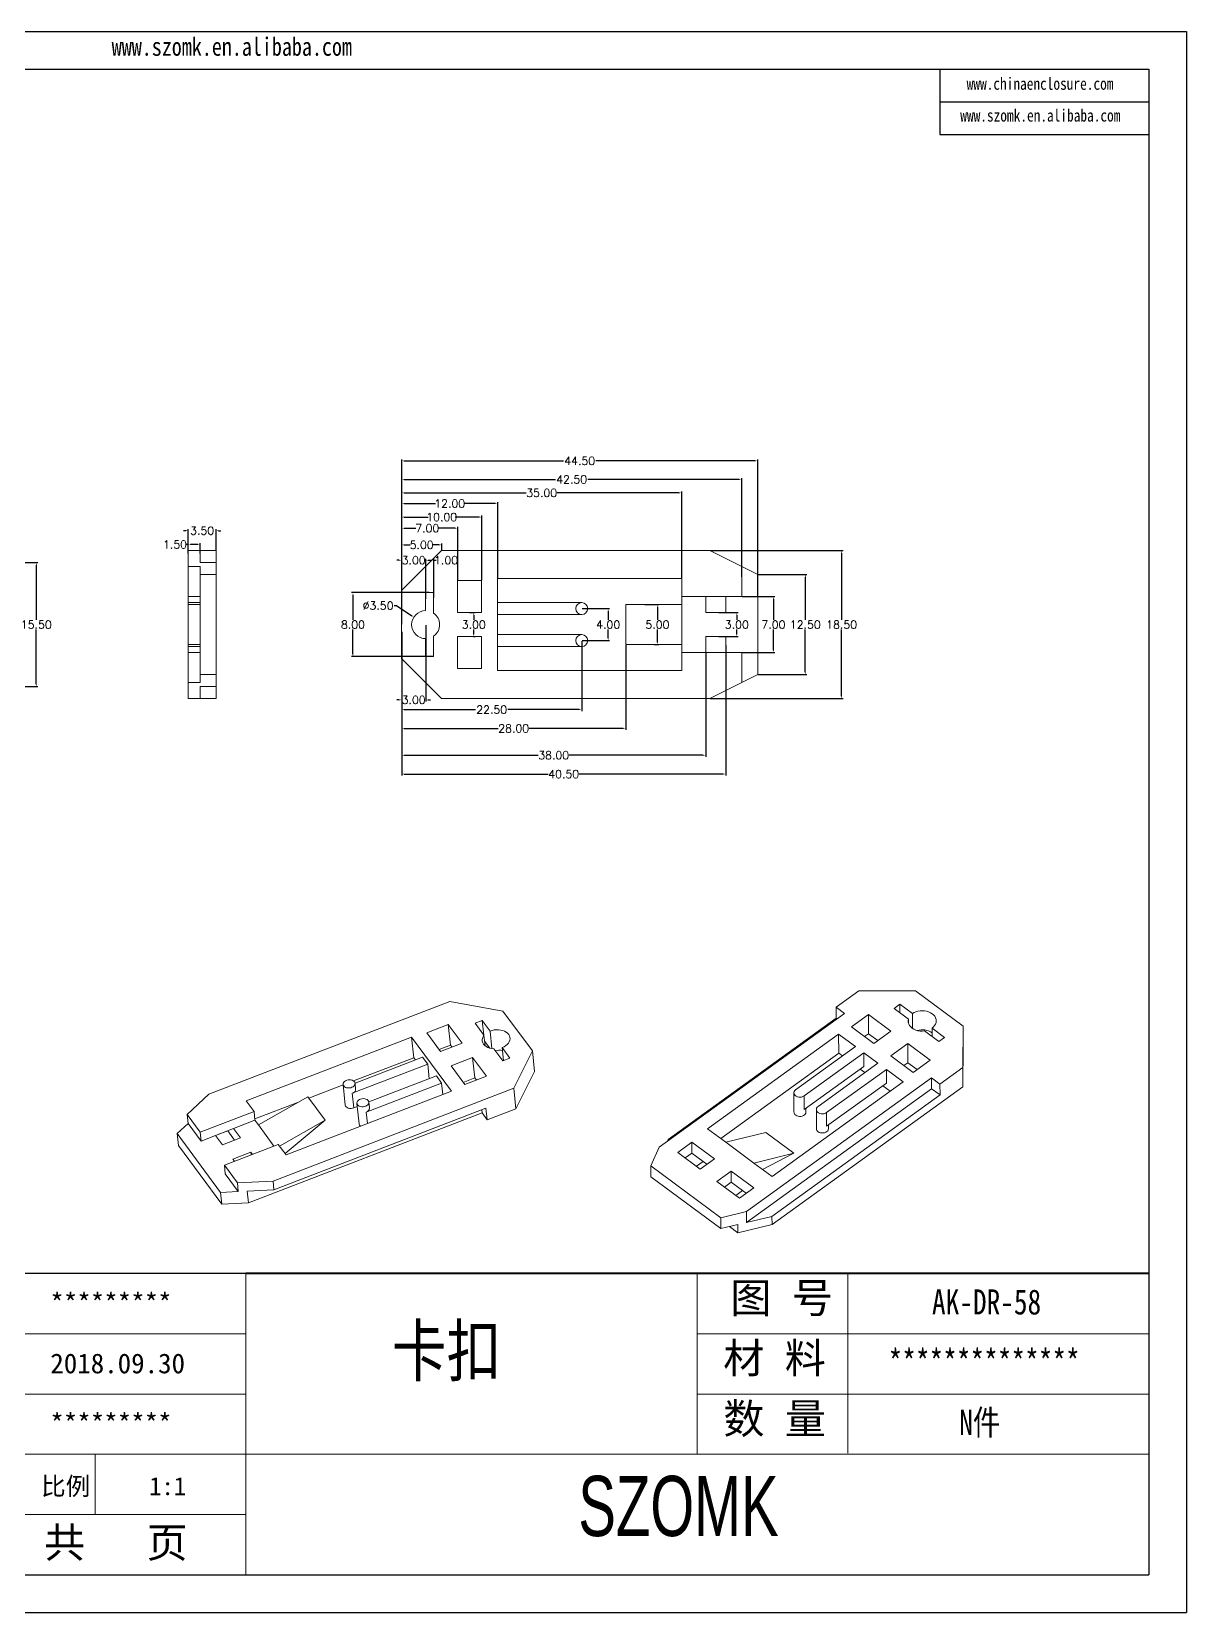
# Model space of a CAD drawing. Header units: inches. Extents: x 1153 to 3231, y 573 to 1137.
# Drawn here: x 3086.6 to 3231, y 573 to 770.5 of the extents above; entities that cross this region are included whole.
import ezdxf

# ---------------------------------------------------------------- set-up
doc = ezdxf.new("R2010")
doc.units = ezdxf.units.IN
doc.layers.add('文字', color=81, linetype='Continuous')
doc.layers.add('粗实线', color=7, linetype='Continuous', lineweight=30)
doc.layers.add('细实线', color=3, linetype='Continuous', lineweight=9)
doc.styles.get("Standard").update_dxf_attribs({"font": 'txt', "bigfont": 'gbcbig.shx'})
doc.styles.add('宋体', font='', dxfattribs={"width": 0.8, "height": 3.5})
doc.styles.add('长仿宋', font='', dxfattribs={"width": 0.7, "height": 4})
doc.styles.get('宋体').set_extended_font_data('SimSun')
doc.styles.get('长仿宋').set_extended_font_data('SimSun')
doc.dimstyles.new('1.5', dxfattribs={"dimtxt": 1, "dimasz": 0.3, "dimexe": 0.18, "dimexo": 0.0625, "dimgap": 0.09, "dimtad": 0, "dimtih": 1, "dimtoh": 1, "dimzin": 0, "dimdsep": 46, "dimtxsty": 'Standard', "dimcen": 0, "dimadec": 0, "dimazin": 2, "dimtfac": 1, "dimtofl": 0, "dimtmove": 0, "dimatfit": 3, "dimfxl": 1, "dimtolj": 1, "dimtzin": 0, "dimarcsym": 0})

# ---------------------------------------------------------------- blocks, each defined once
blk = doc.blocks.new('*D20')
at = {"color": 0, "lineweight": -2, "transparency": 16777216}
for p, q in [((3132.89, 700.69), (3132.89, 706.52)), ((3133.19, 706.34), (3133.96, 706.34)), ((3137.59, 706.34), (3136.81, 706.34)), ((3137.89, 705.69), (3137.89, 706.52))]:
    blk.add_line(p, q, dxfattribs=at)
at = {"color": 0, "transparency": 16777216}
for points in [[(3133.19, 706.39), (3133.19, 706.29), (3132.89, 706.34)], [(3137.59, 706.39), (3137.59, 706.29), (3137.89, 706.34)]]:
    blk.add_solid(points, dxfattribs=at)
at = {"layer": 'Defpoints', "color": 0, "transparency": 16777216}
for p in [(3137.89, 706.34), (3137.89, 705.63), (3132.89, 700.63)]:
    blk.add_point(p, dxfattribs=at)
at = {"color": 0, "transparency": 16777216, "insert": (3135.39, 706.34), "char_height": 1, "attachment_point": 5}
blk.add_mtext('\\A1;5.00', dxfattribs=at)
blk = doc.blocks.new('*D23')
at = {"color": 0, "lineweight": -2, "transparency": 16777216}
for p, q in [((3132.59, 704.43), (3132.29, 704.43)), ((3132.89, 700.69), (3132.89, 704.61)), ((3135.89, 700.44), (3135.89, 704.61)), ((3136.19, 704.43), (3136.49, 704.43))]:
    blk.add_line(p, q, dxfattribs=at)
at = {"color": 0, "transparency": 16777216}
for points in [[(3132.59, 704.48), (3132.59, 704.38), (3132.89, 704.43)], [(3136.19, 704.48), (3136.19, 704.38), (3135.89, 704.43)]]:
    blk.add_solid(points, dxfattribs=at)
at = {"layer": 'Defpoints', "color": 0, "transparency": 16777216}
for p in [(3135.89, 704.43), (3132.89, 700.63), (3135.89, 700.38)]:
    blk.add_point(p, dxfattribs=at)
at = {"color": 0, "transparency": 16777216, "insert": (3134.39, 704.43), "char_height": 1, "attachment_point": 5}
blk.add_mtext('\\A1;3.00', dxfattribs=at)
blk = doc.blocks.new('*D24')
at = {"color": 0, "lineweight": -2, "transparency": 16777216}
for p, q in [((3135.89, 699.62), (3135.89, 704.61)), ((3136.19, 704.43), (3136.59, 704.43)), ((3136.89, 699.78), (3136.89, 704.61)), ((3136.89, 704.43), (3137.19, 704.43))]:
    blk.add_line(p, q, dxfattribs=at)
at = {"color": 0, "transparency": 16777216}
for points in [[(3136.19, 704.48), (3136.19, 704.38), (3135.89, 704.43)], [(3136.59, 704.48), (3136.59, 704.38), (3136.89, 704.43)]]:
    blk.add_solid(points, dxfattribs=at)
at = {"layer": 'Defpoints', "color": 0, "transparency": 16777216}
for p in [(3136.89, 704.43), (3135.89, 699.56), (3136.89, 699.72)]:
    blk.add_point(p, dxfattribs=at)
at = {"color": 0, "transparency": 16777216, "insert": (3138.44, 704.43), "char_height": 1, "attachment_point": 5}
blk.add_mtext('\\A1;1.00', dxfattribs=at)
blk = doc.blocks.new('*D25')
at = {"color": 0, "lineweight": -2, "transparency": 16777216}
for p, q in [((3132.89, 699.47), (3132.89, 708.61)), ((3133.19, 708.43), (3134.67, 708.43)), ((3139.59, 708.43), (3137.51, 708.43)), ((3139.89, 701.94), (3139.89, 708.61))]:
    blk.add_line(p, q, dxfattribs=at)
at = {"color": 0, "transparency": 16777216}
for points in [[(3133.19, 708.48), (3133.19, 708.38), (3132.89, 708.43)], [(3139.59, 708.48), (3139.59, 708.38), (3139.89, 708.43)]]:
    blk.add_solid(points, dxfattribs=at)
at = {"layer": 'Defpoints', "color": 0, "transparency": 16777216}
for p in [(3139.89, 708.43), (3139.89, 701.88), (3132.89, 699.41)]:
    blk.add_point(p, dxfattribs=at)
at = {"color": 0, "transparency": 16777216, "insert": (3136.09, 708.43), "char_height": 1, "attachment_point": 5}
blk.add_mtext('\\A1;7.00', dxfattribs=at)
blk = doc.blocks.new('*D26')
at = {"color": 0, "lineweight": -2, "transparency": 16777216}
for p, q in [((3132.89, 700.23), (3132.89, 710)), ((3133.19, 709.82), (3136.21, 709.82)), ((3142.59, 709.82), (3139.56, 709.82)), ((3142.89, 701.94), (3142.89, 710))]:
    blk.add_line(p, q, dxfattribs=at)
at = {"color": 0, "transparency": 16777216}
for points in [[(3133.19, 709.87), (3133.19, 709.77), (3132.89, 709.82)], [(3142.59, 709.87), (3142.59, 709.77), (3142.89, 709.82)]]:
    blk.add_solid(points, dxfattribs=at)
at = {"layer": 'Defpoints', "color": 0, "transparency": 16777216}
for p in [(3132.89, 709.82), (3142.89, 701.88), (3132.89, 700.16)]:
    blk.add_point(p, dxfattribs=at)
at = {"color": 0, "transparency": 16777216, "insert": (3137.89, 709.82), "char_height": 1, "attachment_point": 5}
blk.add_mtext('\\A1;10.00', dxfattribs=at)
blk = doc.blocks.new('*D27')
at = {"color": 0, "lineweight": -2, "transparency": 16777216}
for p, q in [((3132.89, 699.47), (3132.89, 711.69)), ((3133.19, 711.51), (3137.13, 711.51)), ((3144.59, 711.51), (3140.64, 711.51)), ((3144.89, 702.19), (3144.89, 711.69))]:
    blk.add_line(p, q, dxfattribs=at)
at = {"color": 0, "transparency": 16777216}
for points in [[(3133.19, 711.56), (3133.19, 711.46), (3132.89, 711.51)], [(3144.59, 711.56), (3144.59, 711.46), (3144.89, 711.51)]]:
    blk.add_solid(points, dxfattribs=at)
at = {"layer": 'Defpoints', "color": 0, "transparency": 16777216}
for p in [(3132.89, 711.51), (3144.89, 702.13), (3132.89, 699.41)]:
    blk.add_point(p, dxfattribs=at)
at = {"color": 0, "transparency": 16777216, "insert": (3138.89, 711.51), "char_height": 1, "attachment_point": 5}
blk.add_mtext('\\A1;12.00', dxfattribs=at)
blk = doc.blocks.new('*D28')
at = {"color": 0, "lineweight": -2, "transparency": 16777216}
for p, q in [((3132.89, 697.77), (3132.89, 713.02)), ((3133.19, 712.84), (3148.46, 712.84)), ((3167.59, 712.84), (3152.31, 712.84)), ((3167.89, 702.19), (3167.89, 713.02))]:
    blk.add_line(p, q, dxfattribs=at)
at = {"color": 0, "transparency": 16777216}
for points in [[(3133.19, 712.89), (3133.19, 712.79), (3132.89, 712.84)], [(3167.59, 712.89), (3167.59, 712.79), (3167.89, 712.84)]]:
    blk.add_solid(points, dxfattribs=at)
at = {"layer": 'Defpoints', "color": 0, "transparency": 16777216}
for p in [(3132.89, 712.84), (3167.89, 702.13), (3132.89, 697.71)]:
    blk.add_point(p, dxfattribs=at)
at = {"color": 0, "transparency": 16777216, "insert": (3150.39, 712.84), "char_height": 1, "attachment_point": 5}
blk.add_mtext('\\A1;35.00', dxfattribs=at)
blk = doc.blocks.new('*D29')
at = {"color": 0, "lineweight": -2, "transparency": 16777216}
for p, q in [((3132.89, 697.17), (3132.89, 714.7)), ((3133.19, 714.52), (3152.13, 714.52)), ((3175.09, 714.52), (3156.14, 714.52)), ((3175.39, 702.36), (3175.39, 714.7))]:
    blk.add_line(p, q, dxfattribs=at)
at = {"color": 0, "transparency": 16777216}
for points in [[(3133.19, 714.57), (3133.19, 714.47), (3132.89, 714.52)], [(3175.09, 714.57), (3175.09, 714.47), (3175.39, 714.52)]]:
    blk.add_solid(points, dxfattribs=at)
at = {"layer": 'Defpoints', "color": 0, "transparency": 16777216}
for p in [(3132.89, 714.52), (3175.39, 702.29), (3132.89, 697.11)]:
    blk.add_point(p, dxfattribs=at)
at = {"color": 0, "transparency": 16777216, "insert": (3154.14, 714.52), "char_height": 1, "attachment_point": 5}
blk.add_mtext('\\A1;42.50', dxfattribs=at)
blk = doc.blocks.new('*D30')
at = {"color": 0, "lineweight": -2, "transparency": 16777216}
for p, q in [((3132.89, 696.44), (3132.89, 717.02)), ((3177.39, 699.9), (3177.39, 717.02)), ((3133.19, 716.84), (3153.13, 716.84)), ((3177.09, 716.84), (3157.14, 716.84))]:
    blk.add_line(p, q, dxfattribs=at)
at = {"color": 0, "transparency": 16777216}
for points in [[(3133.19, 716.89), (3133.19, 716.79), (3132.89, 716.84)], [(3177.09, 716.89), (3177.09, 716.79), (3177.39, 716.84)]]:
    blk.add_solid(points, dxfattribs=at)
at = {"layer": 'Defpoints', "color": 0, "transparency": 16777216}
for p in [(3132.89, 716.84), (3177.39, 699.84), (3132.89, 696.38)]:
    blk.add_point(p, dxfattribs=at)
at = {"color": 0, "transparency": 16777216, "insert": (3155.14, 716.84), "char_height": 1, "attachment_point": 5}
blk.add_mtext('\\A1;44.50', dxfattribs=at)
blk = doc.blocks.new('*D31')
at = {"color": 0, "lineweight": -2, "transparency": 16777216}
for p, q in [((3135.89, 696.32), (3135.89, 686.79)), ((3132.89, 692.07), (3132.89, 686.79)), ((3132.59, 686.97), (3132.29, 686.97)), ((3136.19, 686.97), (3136.49, 686.97))]:
    blk.add_line(p, q, dxfattribs=at)
at = {"color": 0, "transparency": 16777216}
for points in [[(3132.59, 687.02), (3132.59, 686.92), (3132.89, 686.97)], [(3136.19, 687.02), (3136.19, 686.92), (3135.89, 686.97)]]:
    blk.add_solid(points, dxfattribs=at)
at = {"layer": 'Defpoints', "color": 0, "transparency": 16777216}
for p in [(3135.89, 696.38), (3132.89, 692.13), (3135.89, 686.97)]:
    blk.add_point(p, dxfattribs=at)
at = {"color": 0, "transparency": 16777216, "insert": (3134.39, 686.97), "char_height": 1, "attachment_point": 5}
blk.add_mtext('\\A1;3.00', dxfattribs=at)
blk = doc.blocks.new('*D32')
at = {"color": 0, "lineweight": -2, "transparency": 16777216}
for p, q in [((3132.89, 695.48), (3132.89, 685.58)), ((3155.39, 694.32), (3155.39, 685.58)), ((3133.19, 685.76), (3142.13, 685.76)), ((3155.09, 685.76), (3146.14, 685.76))]:
    blk.add_line(p, q, dxfattribs=at)
at = {"color": 0, "transparency": 16777216}
for points in [[(3133.19, 685.81), (3133.19, 685.71), (3132.89, 685.76)], [(3155.09, 685.81), (3155.09, 685.71), (3155.39, 685.76)]]:
    blk.add_solid(points, dxfattribs=at)
at = {"layer": 'Defpoints', "color": 0, "transparency": 16777216}
for p in [(3132.89, 695.54), (3155.39, 694.38), (3155.39, 685.76)]:
    blk.add_point(p, dxfattribs=at)
at = {"color": 0, "transparency": 16777216, "insert": (3144.14, 685.76), "char_height": 1, "attachment_point": 5}
blk.add_mtext('\\A1;22.50', dxfattribs=at)
blk = doc.blocks.new('*D33')
at = {"color": 0, "lineweight": -2, "transparency": 16777216}
for p, q in [((3132.89, 695.48), (3132.89, 683.23)), ((3160.89, 693.82), (3160.89, 683.23)), ((3133.19, 683.41), (3144.96, 683.41)), ((3160.59, 683.41), (3148.81, 683.41))]:
    blk.add_line(p, q, dxfattribs=at)
at = {"color": 0, "transparency": 16777216}
for points in [[(3133.19, 683.46), (3133.19, 683.36), (3132.89, 683.41)], [(3160.59, 683.46), (3160.59, 683.36), (3160.89, 683.41)]]:
    blk.add_solid(points, dxfattribs=at)
at = {"layer": 'Defpoints', "color": 0, "transparency": 16777216}
for p in [(3132.89, 695.54), (3160.89, 693.88), (3132.89, 683.41)]:
    blk.add_point(p, dxfattribs=at)
at = {"color": 0, "transparency": 16777216, "insert": (3146.89, 683.41), "char_height": 1, "attachment_point": 5}
blk.add_mtext('\\A1;28.00', dxfattribs=at)
blk = doc.blocks.new('*D34')
at = {"color": 0, "lineweight": -2, "transparency": 16777216}
for p, q in [((3132.89, 694.02), (3132.89, 679.88)), ((3170.89, 692.82), (3170.89, 679.88)), ((3133.19, 680.06), (3149.96, 680.06)), ((3170.59, 680.06), (3153.81, 680.06))]:
    blk.add_line(p, q, dxfattribs=at)
at = {"color": 0, "transparency": 16777216}
for points in [[(3133.19, 680.11), (3133.19, 680.01), (3132.89, 680.06)], [(3170.59, 680.11), (3170.59, 680.01), (3170.89, 680.06)]]:
    blk.add_solid(points, dxfattribs=at)
at = {"layer": 'Defpoints', "color": 0, "transparency": 16777216}
for p in [(3132.89, 694.08), (3170.89, 692.88), (3132.89, 680.06)]:
    blk.add_point(p, dxfattribs=at)
at = {"color": 0, "transparency": 16777216, "insert": (3151.89, 680.06), "char_height": 1, "attachment_point": 5}
blk.add_mtext('\\A1;38.00', dxfattribs=at)
blk = doc.blocks.new('*D35')
at = {"color": 0, "lineweight": -2, "transparency": 16777216}
for p, q in [((3132.89, 694.67), (3132.89, 677.53)), ((3173.39, 693.82), (3173.39, 677.53)), ((3133.19, 677.71), (3151.21, 677.71)), ((3173.09, 677.71), (3155.06, 677.71))]:
    blk.add_line(p, q, dxfattribs=at)
at = {"color": 0, "transparency": 16777216}
for points in [[(3133.19, 677.76), (3133.19, 677.66), (3132.89, 677.71)], [(3173.09, 677.76), (3173.09, 677.66), (3173.39, 677.71)]]:
    blk.add_solid(points, dxfattribs=at)
at = {"layer": 'Defpoints', "color": 0, "transparency": 16777216}
for p in [(3132.89, 694.74), (3173.39, 693.88), (3132.89, 677.71)]:
    blk.add_point(p, dxfattribs=at)
at = {"color": 0, "transparency": 16777216, "insert": (3153.14, 677.71), "char_height": 1, "attachment_point": 5}
blk.add_mtext('\\A1;40.50', dxfattribs=at)
blk = doc.blocks.new('*D36')
at = {"color": 0, "lineweight": -2, "transparency": 16777216}
for p, q in [((3175.45, 699.88), (3179.54, 699.88)), ((3179.36, 699.58), (3179.36, 696.97)), ((3179.36, 693.18), (3179.36, 695.79)), ((3175.45, 692.88), (3179.54, 692.88))]:
    blk.add_line(p, q, dxfattribs=at)
at = {"color": 0, "transparency": 16777216}
for points in [[(3179.31, 699.58), (3179.41, 699.58), (3179.36, 699.88)], [(3179.31, 693.18), (3179.41, 693.18), (3179.36, 692.88)]]:
    blk.add_solid(points, dxfattribs=at)
at = {"layer": 'Defpoints', "color": 0, "transparency": 16777216}
for p in [(3175.39, 699.88), (3179.36, 699.88), (3175.39, 692.88)]:
    blk.add_point(p, dxfattribs=at)
at = {"color": 0, "transparency": 16777216, "insert": (3179.36, 696.38), "char_height": 1, "attachment_point": 5}
blk.add_mtext('\\A1;7.00', dxfattribs=at)
blk = doc.blocks.new('*D37')
at = {"color": 0, "lineweight": -2, "transparency": 16777216}
for p, q in [((3177.45, 702.63), (3183.52, 702.63)), ((3183.34, 702.33), (3183.34, 696.97)), ((3183.34, 690.43), (3183.34, 695.79)), ((3177.45, 690.13), (3183.52, 690.13))]:
    blk.add_line(p, q, dxfattribs=at)
at = {"color": 0, "transparency": 16777216}
for points in [[(3183.29, 702.33), (3183.39, 702.33), (3183.34, 702.63)], [(3183.29, 690.43), (3183.39, 690.43), (3183.34, 690.13)]]:
    blk.add_solid(points, dxfattribs=at)
at = {"layer": 'Defpoints', "color": 0, "transparency": 16777216}
for p in [(3177.39, 702.63), (3183.34, 702.63), (3177.39, 690.13)]:
    blk.add_point(p, dxfattribs=at)
at = {"color": 0, "transparency": 16777216, "insert": (3183.34, 696.38), "char_height": 1, "attachment_point": 5}
blk.add_mtext('\\A1;12.50', dxfattribs=at)
blk = doc.blocks.new('*D38')
at = {"color": 0, "lineweight": -2, "transparency": 16777216}
for p, q in [((3171.45, 705.63), (3188.06, 705.63)), ((3187.88, 705.33), (3187.88, 696.97)), ((3187.88, 687.43), (3187.88, 695.79)), ((3171.45, 687.13), (3188.06, 687.13))]:
    blk.add_line(p, q, dxfattribs=at)
at = {"color": 0, "transparency": 16777216}
for points in [[(3187.83, 705.33), (3187.93, 705.33), (3187.88, 705.63)], [(3187.83, 687.43), (3187.93, 687.43), (3187.88, 687.13)]]:
    blk.add_solid(points, dxfattribs=at)
at = {"layer": 'Defpoints', "color": 0, "transparency": 16777216}
for p in [(3171.39, 705.63), (3187.88, 705.63), (3171.39, 687.13)]:
    blk.add_point(p, dxfattribs=at)
at = {"color": 0, "transparency": 16777216, "insert": (3187.88, 696.38), "char_height": 1, "attachment_point": 5}
blk.add_mtext('\\A1;18.50', dxfattribs=at)
blk = doc.blocks.new('*D39')
at = {"color": 0, "lineweight": -2, "transparency": 16777216}
for p, q in [((3172.54, 697.88), (3174.96, 697.88)), ((3174.78, 697.58), (3174.78, 696.97)), ((3174.78, 695.18), (3174.78, 695.79)), ((3172.54, 694.88), (3174.96, 694.88))]:
    blk.add_line(p, q, dxfattribs=at)
at = {"color": 0, "transparency": 16777216}
for points in [[(3174.73, 697.58), (3174.83, 697.58), (3174.78, 697.88)], [(3174.73, 695.18), (3174.83, 695.18), (3174.78, 694.88)]]:
    blk.add_solid(points, dxfattribs=at)
at = {"layer": 'Defpoints', "color": 0, "transparency": 16777216}
for p in [(3172.48, 697.88), (3174.78, 697.88), (3172.48, 694.88)]:
    blk.add_point(p, dxfattribs=at)
at = {"color": 0, "transparency": 16777216, "insert": (3174.78, 696.38), "char_height": 1, "attachment_point": 5}
blk.add_mtext('\\A1;3.00', dxfattribs=at)
blk = doc.blocks.new('*D40')
at = {"color": 0, "lineweight": -2, "transparency": 16777216}
for p, q in [((3163.27, 698.88), (3165.04, 698.88)), ((3164.86, 698.58), (3164.86, 696.97)), ((3164.86, 694.18), (3164.86, 695.79)), ((3164.45, 693.88), (3165.04, 693.88))]:
    blk.add_line(p, q, dxfattribs=at)
at = {"color": 0, "transparency": 16777216}
for points in [[(3164.81, 698.58), (3164.91, 698.58), (3164.86, 698.88)], [(3164.81, 694.18), (3164.91, 694.18), (3164.86, 693.88)]]:
    blk.add_solid(points, dxfattribs=at)
at = {"layer": 'Defpoints', "color": 0, "transparency": 16777216}
for p in [(3163.21, 698.88), (3164.86, 698.88), (3164.39, 693.88)]:
    blk.add_point(p, dxfattribs=at)
at = {"color": 0, "transparency": 16777216, "insert": (3164.86, 696.38), "char_height": 1, "attachment_point": 5}
blk.add_mtext('\\A1;5.00', dxfattribs=at)
blk = doc.blocks.new('*D41')
at = {"color": 0, "lineweight": -2, "transparency": 16777216}
for p, q in [((3155.45, 698.38), (3158.88, 698.38)), ((3158.7, 698.08), (3158.7, 696.97)), ((3158.7, 694.68), (3158.7, 695.79)), ((3155.45, 694.38), (3158.88, 694.38))]:
    blk.add_line(p, q, dxfattribs=at)
at = {"color": 0, "transparency": 16777216}
for points in [[(3158.65, 698.08), (3158.75, 698.08), (3158.7, 698.38)], [(3158.65, 694.68), (3158.75, 694.68), (3158.7, 694.38)]]:
    blk.add_solid(points, dxfattribs=at)
at = {"layer": 'Defpoints', "color": 0, "transparency": 16777216}
for p in [(3155.39, 698.38), (3158.7, 698.38), (3155.39, 694.38)]:
    blk.add_point(p, dxfattribs=at)
at = {"color": 0, "transparency": 16777216, "insert": (3158.7, 696.38), "char_height": 1, "attachment_point": 5}
blk.add_mtext('\\A1;4.00', dxfattribs=at)
blk = doc.blocks.new('*D42')
at = {"color": 0, "lineweight": -2, "transparency": 16777216}
for p, q in [((3141.35, 697.88), (3142.08, 697.88)), ((3141.9, 697.58), (3141.9, 696.97)), ((3141.9, 695.18), (3141.9, 695.79)), ((3141.86, 694.88), (3142.08, 694.88))]:
    blk.add_line(p, q, dxfattribs=at)
at = {"color": 0, "transparency": 16777216}
for points in [[(3141.85, 697.58), (3141.95, 697.58), (3141.9, 697.88)], [(3141.85, 695.18), (3141.95, 695.18), (3141.9, 694.88)]]:
    blk.add_solid(points, dxfattribs=at)
at = {"layer": 'Defpoints', "color": 0, "transparency": 16777216}
for p in [(3141.29, 697.88), (3141.9, 697.88), (3141.8, 694.88)]:
    blk.add_point(p, dxfattribs=at)
at = {"color": 0, "transparency": 16777216, "insert": (3141.9, 696.38), "char_height": 1, "attachment_point": 5}
blk.add_mtext('\\A1;3.00', dxfattribs=at)
blk = doc.blocks.new('*D43')
at = {"color": 0, "lineweight": -2, "transparency": 16777216}
for p, q in [((3131.95, 698.75), (3132.25, 698.75)), ((3132.25, 698.75), (3134.17, 697.5))]:
    blk.add_line(p, q, dxfattribs=at)
at = {"color": 0, "transparency": 16777216}
blk.add_solid([(3134.2, 697.54), (3134.14, 697.46), (3134.42, 697.34)], dxfattribs=at)
at = {"layer": 'Defpoints', "color": 0, "transparency": 16777216}
for p in [(3134.42, 697.34), (3137.35, 695.43)]:
    blk.add_point(p, dxfattribs=at)
at = {"color": 0, "transparency": 16777216, "insert": (3129.94, 698.75), "char_height": 1, "attachment_point": 5}
blk.add_mtext('\\A1;∅3.50', dxfattribs=at)
blk = doc.blocks.new('*D44')
at = {"color": 0, "lineweight": -2, "transparency": 16777216}
for p, q in [((3136.32, 700.38), (3126.62, 700.38)), ((3126.8, 700.08), (3126.8, 696.97)), ((3126.8, 692.68), (3126.8, 695.79)), ((3136.82, 692.38), (3126.62, 692.38))]:
    blk.add_line(p, q, dxfattribs=at)
at = {"color": 0, "transparency": 16777216}
for points in [[(3126.75, 700.08), (3126.85, 700.08), (3126.8, 700.38)], [(3126.75, 692.68), (3126.85, 692.68), (3126.8, 692.38)]]:
    blk.add_solid(points, dxfattribs=at)
at = {"layer": 'Defpoints', "color": 0, "transparency": 16777216}
for p in [(3136.39, 700.38), (3126.8, 692.38), (3136.89, 692.38)]:
    blk.add_point(p, dxfattribs=at)
at = {"color": 0, "transparency": 16777216, "insert": (3126.8, 696.38), "char_height": 1, "attachment_point": 5}
blk.add_mtext('\\A1;8.00', dxfattribs=at)
blk = doc.blocks.new('*D49')
at = {"color": 0, "lineweight": -2, "transparency": 16777216}
for p, q in [((3071.09, 704.13), (3087.4, 704.13)), ((3087.22, 703.83), (3087.22, 696.97)), ((3087.22, 688.93), (3087.22, 695.79)), ((3071.09, 688.63), (3087.4, 688.63))]:
    blk.add_line(p, q, dxfattribs=at)
at = {"color": 0, "transparency": 16777216}
for points in [[(3087.17, 703.83), (3087.27, 703.83), (3087.22, 704.13)], [(3087.17, 688.93), (3087.27, 688.93), (3087.22, 688.63)]]:
    blk.add_solid(points, dxfattribs=at)
at = {"layer": 'Defpoints', "color": 0, "transparency": 16777216}
for p in [(3071.03, 704.13), (3071.03, 688.63), (3087.22, 688.63)]:
    blk.add_point(p, dxfattribs=at)
at = {"color": 0, "transparency": 16777216, "insert": (3087.22, 696.38), "char_height": 1, "attachment_point": 5}
blk.add_mtext('\\A1;15.50', dxfattribs=at)
blk = doc.blocks.new('*D50')
at = {"color": 0, "lineweight": -2, "transparency": 16777216}
for p, q in [((3105.9, 708.12), (3105.6, 708.12)), ((3106.2, 705.69), (3106.2, 708.3)), ((3109.7, 705.69), (3109.7, 708.3)), ((3110, 708.12), (3110.3, 708.12))]:
    blk.add_line(p, q, dxfattribs=at)
at = {"color": 0, "transparency": 16777216}
for points in [[(3105.9, 708.17), (3105.9, 708.07), (3106.2, 708.12)], [(3110, 708.17), (3110, 708.07), (3109.7, 708.12)]]:
    blk.add_solid(points, dxfattribs=at)
at = {"layer": 'Defpoints', "color": 0, "transparency": 16777216}
for p in [(3109.7, 708.12), (3106.2, 705.63), (3109.7, 705.63)]:
    blk.add_point(p, dxfattribs=at)
at = {"color": 0, "transparency": 16777216, "insert": (3107.95, 708.12), "char_height": 1, "attachment_point": 5}
blk.add_mtext('\\A1;3.50', dxfattribs=at)
blk = doc.blocks.new('*D51')
at = {"color": 0, "lineweight": -2, "transparency": 16777216}
for p, q in [((3106.2, 706.39), (3105.9, 706.39)), ((3106.2, 705.28), (3106.2, 706.57)), ((3107.4, 706.39), (3106.5, 706.39)), ((3107.7, 705.28), (3107.7, 706.57))]:
    blk.add_line(p, q, dxfattribs=at)
at = {"color": 0, "transparency": 16777216}
for points in [[(3106.5, 706.44), (3106.5, 706.34), (3106.2, 706.39)], [(3107.4, 706.44), (3107.4, 706.34), (3107.7, 706.39)]]:
    blk.add_solid(points, dxfattribs=at)
at = {"layer": 'Defpoints', "color": 0, "transparency": 16777216}
for p in [(3106.2, 706.39), (3106.2, 705.22), (3107.7, 705.22)]:
    blk.add_point(p, dxfattribs=at)
at = {"color": 0, "transparency": 16777216, "insert": (3104.56, 706.39), "char_height": 1, "attachment_point": 5}
blk.add_mtext('\\A1;1.50', dxfattribs=at)

msp = doc.modelspace()

# ---------------------------------------------------------------- linework, layer by layer
for p, q in [((2951.619, 770.48), (3230.972, 770.48)), ((3230.972, 770.48), (3230.972, 572.957)), ((2958.847, 765.777), (3226.269, 765.777)), ((3200.142, 765.777), (3200.142, 757.612)), ((3226.269, 765.777), (3226.269, 577.66)), ((3200.142, 761.694), (3226.269, 761.694)), ((3200.142, 757.612), (3226.269, 757.612)), ((3113.399, 615.283), (3056.964, 615.283)), ((2958.847, 577.66), (3226.269, 577.66)), ((2951.619, 572.957), (3230.972, 572.957))]:
    msp.add_line(p, q)
at = {"color": 7, "linetype": 'Continuous', "lineweight": 15}
for p, q in [((3106.196, 705.632), (3107.696, 705.632)), ((3106.196, 703.632), (3106.196, 705.632)), ((3107.696, 704.132), (3107.696, 705.632)), ((3107.696, 705.632), (3109.696, 705.632)), ((3109.696, 704.132), (3109.696, 705.632)), ((3137.887, 705.632), (3132.887, 700.632)), ((3137.887, 705.632), (3171.387, 705.632)), ((3175.387, 703.632), (3171.387, 705.632)), ((3106.196, 703.632), (3107.696, 703.632)), ((3106.196, 703.632), (3106.196, 699.882)), ((3109.696, 704.132), (3107.696, 704.132)), ((3107.696, 703.632), (3107.696, 702.632)), ((3109.696, 702.632), (3109.696, 704.132)), ((3175.387, 703.632), (3175.387, 699.882)), ((3175.387, 703.632), (3177.387, 702.632)), ((3107.696, 702.632), (3109.696, 702.632)), ((3107.696, 690.132), (3107.696, 702.632)), ((3109.696, 702.632), (3109.696, 690.132)), ((3139.887, 701.882), (3142.887, 701.882)), ((3139.887, 697.882), (3139.887, 701.882)), ((3142.887, 701.882), (3142.887, 697.882)), ((3144.887, 702.132), (3167.887, 702.132)), ((3144.887, 690.632), (3144.887, 702.132)), ((3167.887, 702.132), (3167.887, 699.882)), ((3177.387, 690.132), (3177.387, 702.632)), ((3107.696, 699.882), (3106.196, 699.882)), ((3106.196, 699.132), (3106.196, 699.882)), ((3132.887, 692.132), (3132.887, 700.632)), ((3135.887, 700.382), (3136.887, 700.382)), ((3135.887, 698.132), (3135.887, 700.382)), ((3136.887, 700.382), (3136.887, 697.818)), ((3175.387, 699.882), (3167.887, 699.882)), ((3167.887, 699.882), (3167.887, 698.882)), ((3170.887, 697.882), (3170.887, 699.882)), ((3173.387, 699.882), (3173.387, 697.882)), ((3107.196, 699.132), (3106.196, 699.132)), ((3106.196, 698.882), (3106.196, 699.132)), ((3106.196, 693.882), (3106.196, 698.882)), ((3107.696, 698.882), (3106.196, 698.882)), ((3107.196, 699.132), (3107.696, 699.132)), ((3142.887, 697.882), (3139.887, 697.882)), ((3155.387, 699.132), (3144.887, 699.132)), ((3144.887, 697.632), (3155.387, 697.632)), ((3160.887, 693.882), (3160.887, 698.882)), ((3167.887, 698.882), (3160.887, 698.882)), ((3167.887, 698.882), (3167.887, 693.882)), ((3173.387, 697.882), (3170.887, 697.882)), ((3107.696, 693.882), (3106.196, 693.882)), ((3106.196, 693.632), (3106.196, 693.882)), ((3106.196, 693.632), (3107.196, 693.632)), ((3106.196, 692.882), (3106.196, 693.632)), ((3107.196, 693.632), (3107.696, 693.632)), ((3135.887, 692.382), (3135.887, 694.632)), ((3136.887, 694.946), (3136.887, 692.382)), ((3139.887, 694.882), (3139.887, 690.882)), ((3142.887, 694.882), (3139.887, 694.882)), ((3142.887, 690.882), (3142.887, 694.882)), ((3144.887, 695.132), (3155.387, 695.132)), ((3155.387, 693.632), (3144.887, 693.632)), ((3167.887, 693.882), (3160.887, 693.882)), ((3167.887, 693.882), (3167.887, 692.882)), ((3173.387, 694.882), (3170.887, 694.882)), ((3170.887, 694.882), (3170.887, 692.882)), ((3173.387, 692.882), (3173.387, 694.882)), ((3106.196, 692.882), (3106.196, 689.132)), ((3107.696, 692.882), (3106.196, 692.882)), ((3132.887, 692.132), (3137.887, 687.132)), ((3136.887, 692.382), (3135.887, 692.382)), ((3167.887, 692.882), (3167.887, 690.632)), ((3167.887, 692.882), (3175.387, 692.882)), ((3175.387, 692.882), (3175.387, 689.132)), ((3107.696, 689.132), (3107.696, 690.132)), ((3107.696, 690.132), (3109.696, 690.132)), ((3109.696, 690.132), (3109.696, 688.632)), ((3139.887, 690.882), (3142.887, 690.882)), ((3167.887, 690.632), (3144.887, 690.632)), ((3175.387, 689.132), (3177.387, 690.132)), ((3106.196, 689.132), (3106.196, 687.132)), ((3106.196, 689.132), (3107.696, 689.132)), ((3107.696, 688.632), (3109.696, 688.632)), ((3107.696, 688.632), (3107.696, 687.132)), ((3109.696, 688.632), (3109.696, 687.132)), ((3175.387, 689.132), (3171.387, 687.132)), ((3106.196, 687.132), (3107.696, 687.132)), ((3107.696, 687.132), (3109.696, 687.132)), ((3171.387, 687.132), (3137.887, 687.132)), ((3190.03, 650.633), (3187.182, 648.576)), ((3197.101, 650.61), (3190.03, 650.633)), ((3203.069, 646.2), (3197.101, 650.61)), ((3108.806, 637.712), (3138.893, 649.307)), ((3145.548, 648.1), (3138.893, 649.307)), ((3145.548, 648.1), (3149.227, 643.108)), ((3188.235, 647.798), (3187.182, 648.576)), ((3187.188, 647.21), (3187.182, 648.576)), ((3195.141, 648.938), (3194.429, 648.423)), ((3194.429, 648.423), (3196.229, 647.093)), ((3196.72, 647.77), (3195.141, 648.938)), ((3195.145, 647.894), (3195.141, 648.938)), ((3138.72, 646.412), (3136.026, 645.373)), ((3140.451, 644.062), (3138.72, 646.412)), ((3138.72, 646.412), (3138.991, 643.851)), ((3142.064, 646.569), (3142.962, 646.915)), ((3143.173, 645.063), (3142.064, 646.569)), ((3142.962, 646.915), (3143.936, 645.594)), ((3142.962, 646.915), (3143.155, 645.088)), ((3165.094, 631.083), (3188.235, 647.798)), ((3187.188, 647.21), (3166.183, 632.038)), ((3187.304, 647.125), (3187.188, 647.21)), ((3191.239, 647.659), (3189.103, 646.116)), ((3189.103, 646.116), (3191.912, 644.04)), ((3194.048, 645.583), (3191.239, 647.659)), ((3191.249, 645.269), (3191.239, 647.659)), ((3196.231, 646.617), (3196.229, 647.093)), ((3196.72, 647.77), (3196.728, 645.944)), ((3200.758, 644.787), (3199.178, 645.954)), ((3199.182, 644.91), (3199.178, 645.954)), ((3203.02, 641.034), (3203.069, 646.2)), ((3203.069, 646.2), (3203.079, 643.81)), ((3113.464, 636.867), (3134.121, 644.828)), ((3134.121, 644.828), (3139.099, 638.073)), ((3134.121, 644.828), (3134.392, 642.268)), ((3136.026, 645.373), (3137.757, 643.024)), ((3137.757, 643.024), (3140.451, 644.062)), ((3143.311, 643.761), (3143.173, 645.063)), ((3143.251, 644.33), (3143.888, 643.465)), ((3143.936, 645.594), (3144.168, 643.402)), ((3187.504, 645.217), (3171.127, 633.388)), ((3189.61, 643.66), (3187.504, 645.217)), ((3187.513, 642.827), (3187.504, 645.217)), ((3191.249, 645.269), (3190.743, 644.904)), ((3192.417, 644.405), (3191.249, 645.269)), ((3191.912, 644.04), (3194.048, 645.583)), ((3194.018, 642.484), (3196.154, 644.027)), ((3196.154, 644.027), (3198.963, 641.951)), ((3196.164, 641.637), (3196.154, 644.027)), ((3198.246, 645.603), (3200.046, 644.272)), ((3200.046, 644.272), (3200.758, 644.787)), ((3126.865, 639.367), (3134.392, 642.268)), ((3127.058, 639.082), (3135.497, 642.334)), ((3134.392, 642.268), (3134.598, 641.988)), ((3136.146, 641.453), (3135.497, 642.334)), ((3138.991, 643.851), (3137.555, 643.298)), ((3139.193, 643.577), (3138.991, 643.851)), ((3139.056, 641.262), (3141.75, 642.3)), ((3141.75, 642.3), (3143.481, 639.95)), ((3141.75, 642.3), (3142.021, 639.74)), ((3145.527, 641.87), (3144.417, 643.376)), ((3145.451, 643.538), (3146.425, 642.216)), ((3145.623, 641.907), (3145.451, 643.538)), ((3146.425, 642.216), (3145.527, 641.87)), ((3146.901, 638.44), (3149.227, 643.108)), ((3149.227, 643.108), (3149.498, 640.547)), ((3187.513, 642.827), (3172.767, 632.176)), ((3182.134, 638.26), (3189.61, 643.66)), ((3190.663, 642.882), (3183.187, 637.482)), ((3187.979, 642.482), (3187.513, 642.827)), ((3192.419, 641.585), (3190.663, 642.882)), ((3190.67, 641.175), (3190.663, 642.882)), ((3196.827, 640.408), (3194.018, 642.484)), ((3198.963, 641.951), (3196.827, 640.408)), ((3203.079, 643.81), (3203.03, 638.644)), ((3136.146, 641.453), (3126.716, 637.819)), ((3137.229, 639.985), (3128.79, 636.733)), ((3136.146, 641.453), (3136.338, 639.642)), ((3137.878, 639.104), (3137.229, 639.985)), ((3140.787, 638.912), (3139.056, 641.262)), ((3149.498, 640.547), (3147.172, 635.88)), ((3190.67, 641.175), (3183.194, 635.775)), ((3192.419, 641.585), (3184.942, 636.185)), ((3185.996, 635.406), (3193.472, 640.806)), ((3190.788, 640.407), (3190.204, 640.838)), ((3195.578, 639.25), (3193.472, 640.806)), ((3193.479, 639.099), (3193.472, 640.806)), ((3195.658, 641.272), (3196.164, 641.637)), ((3196.164, 641.637), (3197.332, 640.773)), ((3200.172, 638.977), (3203.02, 641.034)), ((3203.03, 638.644), (3203.02, 641.034)), ((3146.901, 638.44), (3116.813, 626.845)), ((3139.099, 638.073), (3118.442, 630.112)), ((3121.28, 637.215), (3125.573, 638.869)), ((3125.568, 638.912), (3125.839, 636.352)), ((3127.137, 638.338), (3127.06, 639.07)), ((3128.447, 635.469), (3137.878, 639.104)), ((3137.878, 639.104), (3138.03, 637.661)), ((3140.585, 639.186), (3142.021, 639.74)), ((3143.481, 639.95), (3140.787, 638.912)), ((3142.021, 639.74), (3142.223, 639.465)), ((3147.172, 635.88), (3146.901, 638.44)), ((3175.978, 623.04), (3199.119, 639.755)), ((3175.983, 621.674), (3199.124, 638.389)), ((3179.177, 621.415), (3203.03, 638.644)), ((3179.202, 627.421), (3195.578, 639.25)), ((3186.002, 633.699), (3193.479, 639.099)), ((3193.948, 638.072), (3193.013, 638.763)), ((3199.119, 639.755), (3200.172, 638.977)), ((3199.124, 638.389), (3199.119, 639.755)), ((3199.124, 638.389), (3200.177, 637.611)), ((3200.177, 637.611), (3200.172, 638.977)), ((3106.079, 635.153), (3108.806, 637.712)), ((3114.438, 635.546), (3113.464, 636.867)), ((3114.536, 634.616), (3120.003, 636.723)), ((3114.987, 633.861), (3121.158, 637.381)), ((3121.158, 637.381), (3123.322, 634.444)), ((3126.716, 637.819), (3126.909, 635.99)), ((3127.342, 636.157), (3126.909, 635.99)), ((3127.3, 636.563), (3127.57, 634.002)), ((3128.869, 635.989), (3128.791, 636.72)), ((3200.177, 637.611), (3179.172, 622.439)), ((3181.91, 637.868), (3181.92, 635.478)), ((3183.194, 635.775), (3183.187, 637.482)), ((3106.195, 634.055), (3104.831, 632.776)), ((3107.702, 632.95), (3106.079, 635.153)), ((3106.079, 635.153), (3106.195, 634.055)), ((3107.818, 631.852), (3106.195, 634.055)), ((3114.438, 635.546), (3107.702, 632.95)), ((3114.554, 634.448), (3111.86, 633.41)), ((3113.741, 624.127), (3142.93, 635.376)), ((3114.554, 634.448), (3114.438, 635.546)), ((3114.987, 633.861), (3114.554, 634.448)), ((3143.424, 635.958), (3116.929, 625.748)), ((3117.639, 631.202), (3123.322, 634.444)), ((3123.322, 634.444), (3118.309, 630.292)), ((3142.89, 635.752), (3142.93, 635.376)), ((3142.93, 635.376), (3143.579, 634.495)), ((3143.424, 635.958), (3143.579, 634.495)), ((3147.172, 635.88), (3143.579, 634.495)), ((3183.42, 635.484), (3183.418, 635.937)), ((3184.719, 635.792), (3184.728, 633.402)), ((3186.002, 633.699), (3185.996, 635.406)), ((3104.831, 632.776), (3110.242, 625.433)), ((3104.831, 632.776), (3104.986, 631.312)), ((3107.818, 631.852), (3107.702, 632.95)), ((3109.614, 632.545), (3107.818, 631.852)), ((3111.86, 633.41), (3109.614, 632.545)), ((3109.614, 632.545), (3110.48, 631.37)), ((3111.149, 633.122), (3109.622, 632.534)), ((3110.48, 631.37), (3112.725, 632.235)), ((3111.147, 633.135), (3111.149, 633.122)), ((3112.006, 631.958), (3111.149, 633.122)), ((3112.725, 632.235), (3111.86, 633.41)), ((3116.929, 631.226), (3114.987, 633.861)), ((3171.127, 633.388), (3173.409, 631.702)), ((3178.403, 632.912), (3173.409, 631.702)), ((3181.913, 630.317), (3178.403, 632.912)), ((3186.228, 633.408), (3186.227, 633.861)), ((3110.397, 623.97), (3104.986, 631.312)), ((3110.732, 628.838), (3117.468, 631.434)), ((3111.779, 629.608), (3114.024, 630.473)), ((3114.024, 630.473), (3114.234, 630.188)), ((3114.024, 630.473), (3114.061, 630.121)), ((3118.442, 630.112), (3117.468, 631.434)), ((3164.012, 628.762), (3165.094, 631.083)), ((3166.064, 631.783), (3166.183, 632.038)), ((3169.166, 631.715), (3167.386, 630.43)), ((3167.386, 630.43), (3170.195, 628.354)), ((3169.172, 630.35), (3168.324, 629.737)), ((3171.975, 629.64), (3169.166, 631.715)), ((3169.172, 630.35), (3169.166, 631.715)), ((3170.576, 629.312), (3169.172, 630.35)), ((3176.92, 629.107), (3173.409, 631.702)), ((3181.913, 630.317), (3176.92, 629.107)), ((3178.01, 628.302), (3181.913, 630.317)), ((3112.355, 626.635), (3110.732, 628.838)), ((3110.848, 627.741), (3110.732, 628.838)), ((3111.989, 629.322), (3111.779, 629.608)), ((3164.012, 628.762), (3172.788, 622.275)), ((3164.017, 627.396), (3164.012, 628.762)), ((3169.728, 628.699), (3170.576, 629.312)), ((3170.195, 628.354), (3171.975, 629.64)), ((3171.043, 628.967), (3170.576, 629.312)), ((3176.92, 629.107), (3179.202, 627.421)), ((3112.471, 625.538), (3110.848, 627.741)), ((3112.355, 626.635), (3116.813, 626.845)), ((3112.355, 626.635), (3112.471, 625.538)), ((3116.813, 626.845), (3116.929, 625.748)), ((3172.794, 620.91), (3164.017, 627.396)), ((3172.301, 626.797), (3174.081, 628.083)), ((3175.11, 624.722), (3172.301, 626.797)), ((3173.239, 626.105), (3174.087, 626.717)), ((3174.081, 628.083), (3176.89, 626.008)), ((3174.087, 626.717), (3174.081, 628.083)), ((3174.087, 626.717), (3175.491, 625.68)), ((3112.471, 625.538), (3110.242, 625.433)), ((3110.242, 625.433), (3110.397, 623.97)), ((3113.586, 625.59), (3116.929, 625.748)), ((3113.741, 624.127), (3113.586, 625.59)), ((3175.491, 625.68), (3174.643, 625.067)), ((3176.89, 626.008), (3175.11, 624.722)), ((3175.491, 625.68), (3175.958, 625.335)), ((3110.397, 623.97), (3113.741, 624.127)), ((3172.788, 622.275), (3175.978, 623.04)), ((3172.794, 620.91), (3172.788, 622.275)), ((3175.983, 621.674), (3175.978, 623.04)), ((3175.983, 621.674), (3179.172, 622.439)), ((3179.177, 621.415), (3179.172, 622.439)), ((3174.92, 621.419), (3172.794, 620.91)), ((3173.877, 621.169), (3174.924, 620.395)), ((3174.924, 620.395), (3174.92, 621.419)), ((3174.924, 620.395), (3179.177, 621.415))]:
    msp.add_line(p, q, dxfattribs=at)
at = {"color": 8, "linetype": 'Continuous', "lineweight": 15}
msp.add_line((3128.447, 635.469), (3128.6, 634.027), dxfattribs=at)
at = {"color": 7, "linetype": 'Continuous', "lineweight": 15, "flags": 128}
for points in [[(3199.178, 645.954), (3199.358, 646.106), (3199.503, 646.277), (3199.61, 646.462), (3199.676, 646.656), (3199.699, 646.856), (3199.68, 647.056), (3199.617, 647.252), (3199.514, 647.437), (3199.372, 647.609), (3199.195, 647.762), (3198.988, 647.893), (3198.755, 647.999), (3198.502, 648.076), (3198.235, 648.124), (3197.961, 648.141), (3197.688, 648.126), (3197.42, 648.08), (3197.166, 648.004), (3196.931, 647.9), (3196.72, 647.77)], [(3196.229, 647.093), (3196.2, 646.889), (3196.216, 646.685), (3196.276, 646.485), (3196.379, 646.294), (3196.523, 646.119), (3196.703, 645.962), (3196.915, 645.829), (3197.154, 645.722), (3197.414, 645.644), (3197.687, 645.598), (3197.966, 645.584), (3198.246, 645.603)], [(3144.417, 643.376), (3144.145, 643.406), (3143.888, 643.465), (3143.651, 643.553), (3143.441, 643.667), (3143.263, 643.803), (3143.122, 643.96), (3143.021, 644.132), (3142.963, 644.315), (3142.949, 644.505), (3142.981, 644.696), (3143.056, 644.883), (3143.173, 645.063)], [(3143.936, 645.594), (3144.191, 645.676), (3144.459, 645.73), (3144.732, 645.756), (3145.004, 645.753), (3145.269, 645.721), (3145.52, 645.66), (3145.75, 645.572), (3145.954, 645.459), (3146.127, 645.325), (3146.265, 645.171), (3146.364, 645.003), (3146.422, 644.824), (3146.438, 644.639), (3146.41, 644.451), (3146.34, 644.267), (3146.23, 644.09), (3146.082, 643.925), (3145.899, 643.775), (3145.687, 643.645), (3145.451, 643.538)], [(3125.64, 638.731), (3125.733, 638.637), (3125.858, 638.561), (3126.007, 638.509), (3126.172, 638.483), (3126.345, 638.484), (3126.517, 638.512), (3126.677, 638.566), (3126.818, 638.643), (3126.932, 638.739), (3127.012, 638.849), (3127.055, 638.966), (3127.058, 639.084), (3127.021, 639.198), (3126.945, 639.3), (3126.836, 639.386), (3126.698, 639.45), (3126.54, 639.49), (3126.37, 639.502), (3126.196, 639.488), (3126.029, 639.446), (3125.877, 639.38), (3125.749, 639.293), (3125.651, 639.189), (3125.589, 639.075), (3125.566, 638.957), (3125.584, 638.84), (3125.64, 638.731)], [(3183.187, 637.482), (3183.044, 637.401), (3182.878, 637.347), (3182.7, 637.324), (3182.52, 637.332), (3182.348, 637.372), (3182.194, 637.441), (3182.067, 637.535), (3181.974, 637.648), (3181.922, 637.775), (3181.912, 637.906), (3181.946, 638.036), (3182.021, 638.156), (3182.134, 638.26)], [(3126.909, 635.99), (3126.739, 635.941), (3126.559, 635.92), (3126.381, 635.929), (3126.215, 635.967), (3126.07, 636.032), (3125.955, 636.12), (3125.877, 636.226), (3125.84, 636.344), (3125.839, 636.352)], [(3127.372, 636.382), (3127.465, 636.287), (3127.589, 636.212), (3127.738, 636.159), (3127.903, 636.133), (3128.077, 636.134), (3128.248, 636.163), (3128.409, 636.217), (3128.55, 636.294), (3128.663, 636.39), (3128.744, 636.499), (3128.787, 636.616), (3128.789, 636.735), (3128.752, 636.848), (3128.677, 636.95), (3128.567, 637.036), (3128.43, 637.1), (3128.271, 637.14), (3128.101, 637.153), (3127.928, 637.138), (3127.76, 637.096), (3127.609, 637.03), (3127.48, 636.943), (3127.383, 636.84), (3127.321, 636.726), (3127.298, 636.607), (3127.315, 636.491), (3127.372, 636.382)], [(3184.942, 636.185), (3184.83, 636.081), (3184.754, 635.961), (3184.721, 635.831), (3184.73, 635.699), (3184.783, 635.573), (3184.875, 635.459), (3185.002, 635.366), (3185.156, 635.297), (3185.329, 635.257), (3185.509, 635.248), (3185.687, 635.272), (3185.852, 635.325), (3185.996, 635.406)], [(3183.42, 635.484), (3183.419, 635.463), (3183.393, 635.337), (3183.328, 635.219), (3183.227, 635.115), (3183.096, 635.031), (3182.942, 634.971), (3182.773, 634.939), (3182.599, 634.935), (3182.429, 634.962), (3182.272, 635.016), (3182.136, 635.095)], [(3186.228, 633.408), (3186.228, 633.387), (3186.202, 633.261), (3186.136, 633.143), (3186.035, 633.039), (3185.904, 632.955), (3185.751, 632.895), (3185.582, 632.863), (3185.408, 632.86), (3185.238, 632.886), (3185.08, 632.94), (3184.944, 633.02)]]:
    msp.add_lwpolyline(points, dxfattribs=at)
at = {"color": 7, "linetype": 'Continuous', "lineweight": 15}
for centre in [(3155.387, 698.382), (3155.387, 694.382)]:
    msp.add_circle(centre, 0.75, dxfattribs=at)
for centre, radius, start, end in [((3135.887, 696.382), 1.75, 90, 270), ((3135.887, 696.382), 1.75, 304.8499, 55.1501), ((3197.958, 643.519), 2.235, 56.8339, 106.26711), ((3145.105, 640.668), 2.53, 81.25765, 101.81526), ((3126.588, 638.353), 0.55, 283.48188, 358.44204), ((3128.319, 636.004), 0.55, 283.48188, 358.44204), ((3182.398, 635.496), 0.479, 182.10665, 236.76515), ((3127.98, 634.058), 0.413, 187.82299, 238.70591), ((3185.207, 633.42), 0.479, 182.10665, 236.76515)]:
    msp.add_arc(centre, radius, start, end, dxfattribs=at)
at = {"layer": '粗实线', "color": 7, "lineweight": 40}
msp.add_line((3226.269, 615.283), (3113.399, 615.283), dxfattribs=at)
at = {"layer": '细实线', "color": 7}
for p, q in [((3113.399, 615.283), (3113.399, 577.66)), ((3169.834, 615.283), (3169.834, 592.709)), ((3188.646, 615.283), (3188.646, 592.867)), ((3113.399, 607.758), (3056.964, 607.758)), ((3226.269, 607.758), (3169.834, 607.758)), ((3113.399, 600.234), (3056.964, 600.234)), ((3226.269, 600.234), (3169.834, 600.234)), ((3226.269, 592.709), (3056.964, 592.709)), ((3094.587, 592.709), (3094.587, 585.184)), ((3113.399, 585.184), (3056.964, 585.184))]:
    msp.add_line(p, q, dxfattribs=at)

# ---------------------------------------------------------------- texts
at = {"width": 1406.44997, "attachment_point": 1}
for s, insert, char_height in [('{\\fSimHei|b0|i0|c134|p49;*********}', (3088.975, 612.829), 2.47462), ('{\\fSimHei|b0|i0|c134|p49;2018.\\fSimHei|b0|i0|c0|p49;09\\fSimHei|b0|i0|c134|p49;.\\fSimHei|b0|i0|c0|p49;30}', (3088.975, 605.305), 2.474619), ('{\\fSimHei|b0|i0|c134|p49;*********}', (3088.975, 597.78), 2.47462)]:
    msp.add_mtext(s, dxfattribs=dict(at, insert=insert, char_height=char_height))
at = {"layer": '文字', "color": 0, "attachment_point": 1, "style": '宋体'}
for s, insert, char_height, width in [('www.szomk.en.alibaba.com', (3096.646, 769.759), 2.29921, 40.39487), ('www.chinaenclosure.com', (3203.508, 764.743), 1.53281, 26.92992), ('www.szomk.en.alibaba.com', (3202.707, 760.773), 1.53281, 26.92992), ('{\\H1.111x;AK-DR-58}', (3199.174, 613.317), 2.82175, 32.62266), ('卡扣', (3131.665, 608.787), 6.2706, 80.16693), ('{\\H1.111x;**************}', (3193.746, 605.793), 2.82175, 32.62266), ('{\\H1.111x;N件}', (3202.587, 598.268), 2.82175, 32.62266)]:
    msp.add_mtext(s, dxfattribs=dict(at, insert=insert, char_height=char_height, width=width))
at = {"layer": '粗实线', "insert": (3154.968, 590.015), "char_height": 7.52468, "width": 84.38184, "attachment_point": 1, "style": '长仿宋'}
msp.add_mtext('{\\fSTXinwei|b0|i0|c134|p2;SZOMK}', dxfattribs=at)
at = {"layer": '细实线', "color": 7, "attachment_point": 1}
for s, insert, char_height, width in [('{\\fSimSun|b0|i0|c134|p54;图 号}', (3173.971, 614.141), 3.76234, 18.8117), ('{\\fSimSun|b0|i0|c134|p54;材 料   }', (3173.079, 606.616), 3.76234, 18.8117), ('{\\fSimSun|b0|i0|c134|p54;数 量}', (3173.098, 599.054), 3.76234, 16.99873), ('{\\fSimSun|b0|i0|c134|p54;比例}', (3087.815, 589.859), 2.2574, 9.9093), ('{\\fSimSun|b0|i0|c134|p54;1:1}', (3101.336, 589.859), 2.2574, 9.9093), ('{\\fSimSun|b0|i0|c134|p54; 共   页}', (3085.642, 583.571), 3.76234, 28.21755)]:
    msp.add_mtext(s, dxfattribs=dict(at, insert=insert, char_height=char_height, width=width))

# ---------------------------------------------------------------- dimensions: what is measured, and where the dimension line sits
for base, p1, p2, picture, middle in [((3132.887, 716.842), (3177.387, 699.838), (3132.887, 696.382), '*D30', (3155.137, 716.842)), ((3132.887, 714.521), (3175.387, 702.294), (3132.887, 697.108), '*D29', (3154.137, 714.521)), ((3132.887, 712.835), (3167.887, 702.132), (3132.887, 697.707), '*D28', (3150.387, 712.835)), ((3132.887, 711.511), (3144.887, 702.132), (3132.887, 699.41), '*D27', (3138.887, 711.511)), ((3132.887, 709.815), (3142.887, 701.882), (3132.887, 700.164), '*D26', (3137.887, 709.815)), ((3109.696, 708.118), (3106.196, 705.632), (3109.696, 705.632), '*D50', (3107.946, 708.118)), ((3106.196, 706.388), (3107.696, 705.22), (3106.196, 705.22), '*D51', (3104.556, 706.388)), ((3135.887, 704.433), (3132.887, 700.632), (3135.887, 700.382), '*D23', (3134.387, 704.433)), ((3136.887, 704.433), (3135.887, 699.556), (3136.887, 699.715), '*D24', (3138.444, 704.433)), ((3135.887, 686.97), (3132.887, 692.132), (3135.887, 696.382), '*D31', (3134.387, 686.97)), ((3155.387, 685.761), (3132.887, 695.541), (3155.387, 694.382), '*D32', (3144.137, 685.761)), ((3132.887, 683.412), (3160.887, 693.882), (3132.887, 695.541), '*D33', (3146.887, 683.412)), ((3132.887, 677.713), (3173.387, 693.882), (3132.887, 694.737), '*D35', (3153.137, 677.713)), ((3132.887, 680.059), (3170.887, 692.882), (3132.887, 694.083), '*D34', (3151.887, 680.059))]:
    dim = msp.add_linear_dim(base=base, p1=p1, p2=p2, dimstyle='1.5')
    dim.commit()
    dim.dimension.update_dxf_attribs({"geometry": picture, "text_midpoint": middle})
for base, p1, p2, picture, middle in [((3139.887, 708.431), (3132.887, 699.41), (3139.887, 701.882), '*D25', (3136.089, 708.431)), ((3137.887, 706.343), (3132.887, 700.632), (3137.887, 705.632), '*D20', (3135.387, 706.343))]:
    dim = msp.add_linear_dim(base=base, p1=p1, p2=p2, dimstyle='1.5')
    dim.commit()
    dim.dimension.update_dxf_attribs({"geometry": picture, "text_midpoint": middle, "dimtype": 160})
for base, p1, p2, picture, middle in [((3187.88, 705.632), (3171.387, 687.132), (3171.387, 705.632), '*D38', (3187.88, 696.382)), ((3087.215, 688.632), (3071.031, 704.132), (3071.031, 688.632), '*D49', (3087.215, 696.382)), ((3183.344, 702.632), (3177.387, 690.132), (3177.387, 702.632), '*D37', (3183.344, 696.382)), ((3126.803, 692.382), (3136.387, 700.382), (3136.887, 692.382), '*D44', (3126.803, 696.382)), ((3179.362, 699.882), (3175.387, 692.882), (3175.387, 699.882), '*D36', (3179.362, 696.382)), ((3141.905, 697.882), (3141.802, 694.882), (3141.285, 697.882), '*D42', (3141.905, 696.382)), ((3158.705, 698.382), (3155.387, 694.382), (3155.387, 698.382), '*D41', (3158.705, 696.382)), ((3164.858, 698.882), (3164.387, 693.882), (3163.208, 698.882), '*D40', (3164.858, 696.382)), ((3174.781, 697.882), (3172.482, 694.882), (3172.482, 697.882), '*D39', (3174.781, 696.382))]:
    dim = msp.add_linear_dim(base=base, p1=p1, p2=p2, angle=90, dimstyle='1.5')
    dim.commit()
    dim.dimension.update_dxf_attribs({"geometry": picture, "text_midpoint": middle})
dim = msp.add_diameter_dim_2p(p1=(3137.354, 695.427), p2=(3134.42, 697.336), dimstyle='1.5')
dim.commit()
dim.dimension.update_dxf_attribs({"geometry": '*D43', "text_midpoint": (3129.942, 698.749), "dimtype": 163})

doc.saveas('drawing.dxf')
